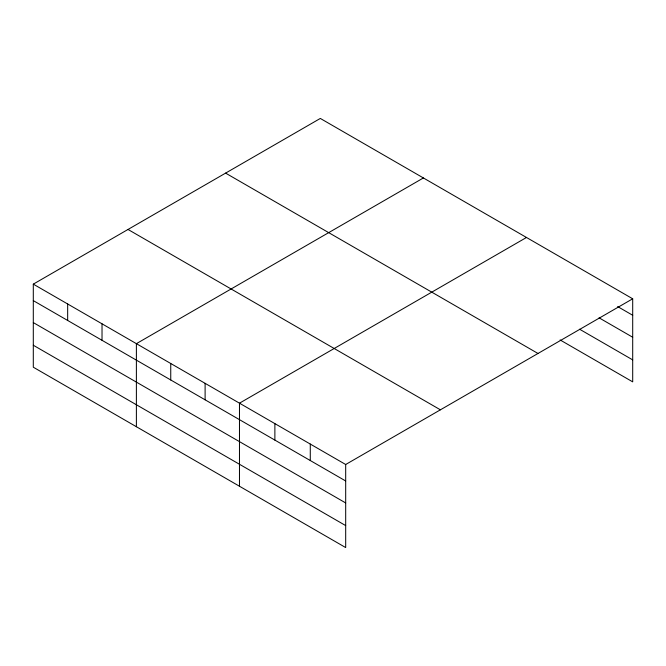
<?xml version="1.0" encoding="UTF-8"?>
<svg xmlns="http://www.w3.org/2000/svg" width="666" height="666" viewBox="0 0 666 666"><rect width="100%" height="100%" fill="white"/><g stroke="black" fill="none" stroke-linecap="round" stroke-linejoin="round"><path stroke-width="1" d="M33.3 284.141L345.687 464.502L345.687 547.56L33.3 367.207L33.3 284.141L320.313 118.44L632.7 298.793L632.7 381.859L560.123 339.951M423.401 177.955L136.388 343.664L136.388 426.723M526.49 237.471L239.477 403.18L239.477 486.247M345.687 464.502L632.7 298.793M617.657 306.576L632.7 315.268M599.067 317.824L632.7 337.237M579.595 329.22L632.7 359.881M225.599 173.118L537.986 353.471M128.014 229.462L440.401 409.815M33.3 300.624L345.687 480.977M33.3 322.594L345.687 502.947M33.3 345.238L345.687 525.591M310.281 444.055L310.281 460.531M274.875 423.618L274.875 440.093M205.111 383.341L205.111 399.816M170.746 363.503L170.746 379.978M102.023 323.826L102.023 340.301M67.666 303.979L67.666 320.463"/></g></svg>
